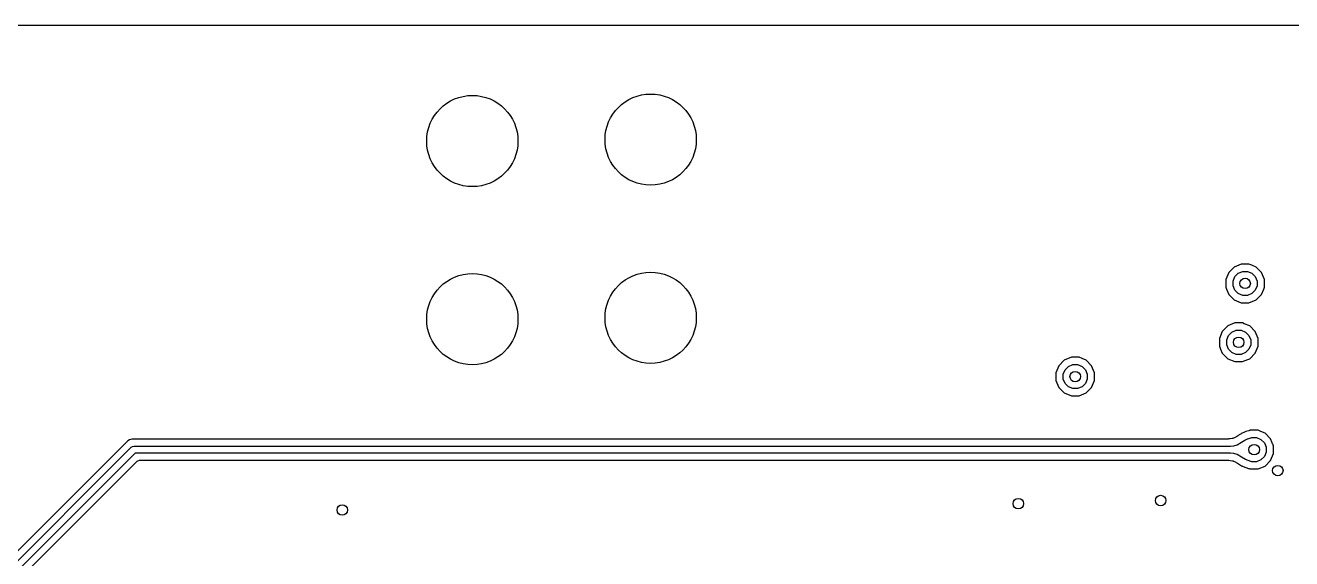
# Model space of a CAD drawing. Extents: x 114.9 to 199.6, y -137.1 to -76.7.
# Drawn here: x 165.13 to 183.16, y -84.25 to -76.65 of the extents above; entities that cross this region are included whole.
import ezdxf

# ---------------------------------------------------------------- set-up
doc = ezdxf.new("R2010")
doc.units = 0
doc.layers.add('BLACK', color=7, linetype='CONTINUOUS')

msp = doc.modelspace()

# ---------------------------------------------------------------- linework, layer by layer
at = {"layer": 'BLACK', "linetype": 'CONTINUOUS'}
for p, q in [((115.67417, -76.6505), (198.78583, -76.6505)), ((182.446198, -80.0545), (182.34494, -80.096444)), ((182.4462, -80.0545), (182.446198, -80.0545)), ((182.5558, -80.0545), (182.4462, -80.0545)), ((182.555801, -80.0545), (182.5558, -80.0545)), ((182.597744, -80.071874), (182.555801, -80.0545)), ((182.657058, -80.096443), (182.597744, -80.071874)), ((182.267444, -80.17394), (182.2255, -80.275198)), ((182.34494, -80.096444), (182.267444, -80.17394)), ((182.329363, -80.295859), (182.355493, -80.232775)), ((182.355493, -80.232775), (182.403775, -80.184493)), ((182.403775, -80.184493), (182.466859, -80.158363)), ((182.466859, -80.158363), (182.535141, -80.158363)), ((182.535141, -80.158363), (182.598225, -80.184493)), ((182.598225, -80.184493), (182.646507, -80.232775)), ((182.646507, -80.232775), (182.672637, -80.295859)), ((182.657059, -80.096444), (182.657058, -80.096443)), ((182.657061, -80.096445), (182.657059, -80.096444)), ((182.734555, -80.173939), (182.657061, -80.096445)), ((182.734555, -80.17394), (182.734555, -80.173939)), ((182.734557, -80.173942), (182.734555, -80.17394)), ((182.7765, -80.2752), (182.734557, -80.173942)), ((182.2255, -80.275198), (182.2255, -80.384801)), ((182.2255, -80.384801), (182.23602, -80.410198)), ((182.23602, -80.410198), (182.267443, -80.486058)), ((182.329363, -80.364141), (182.329363, -80.295859)), ((182.355493, -80.427225), (182.329363, -80.364141)), ((182.403775, -80.475507), (182.355493, -80.427225)), ((182.646507, -80.427225), (182.598225, -80.475507)), ((182.672637, -80.364141), (182.646507, -80.427225)), ((182.672637, -80.295859), (182.672637, -80.364141)), ((182.734557, -80.486058), (182.76598, -80.410198)), ((182.76598, -80.410198), (182.7765, -80.3848)), ((182.7765, -80.3848), (182.7765, -80.2752)), ((182.267443, -80.486058), (182.267444, -80.486059)), ((182.267444, -80.486059), (182.267445, -80.486061)), ((182.267445, -80.486061), (182.344939, -80.563555)), ((182.344939, -80.563555), (182.34494, -80.563555)), ((182.34494, -80.563555), (182.344942, -80.563557)), ((182.344942, -80.563557), (182.4462, -80.6055)), ((182.466859, -80.501637), (182.403775, -80.475507)), ((182.4462, -80.6055), (182.446202, -80.6055)), ((182.446202, -80.6055), (182.555798, -80.6055)), ((182.535141, -80.501637), (182.466859, -80.501637)), ((182.598225, -80.475507), (182.535141, -80.501637)), ((182.555798, -80.6055), (182.5558, -80.6055)), ((182.5558, -80.6055), (182.657058, -80.563557)), ((182.657058, -80.563557), (182.65706, -80.563555)), ((182.65706, -80.563555), (182.657061, -80.563555)), ((182.657061, -80.563555), (182.734555, -80.486061)), ((182.734555, -80.48606), (182.734557, -80.486058)), ((182.734555, -80.486061), (182.734555, -80.48606)), ((182.25394, -80.936444), (182.176444, -81.01394)), ((182.355198, -80.8945), (182.25394, -80.936444)), ((182.3552, -80.8945), (182.355198, -80.8945)), ((182.4648, -80.8945), (182.3552, -80.8945)), ((182.464801, -80.8945), (182.4648, -80.8945)), ((182.488942, -80.9045), (182.464801, -80.8945)), ((182.566058, -80.936443), (182.488942, -80.9045)), ((182.566059, -80.936444), (182.566058, -80.936443)), ((182.566061, -80.936445), (182.566059, -80.936444)), ((182.643555, -81.013939), (182.566061, -80.936445)), ((182.176444, -81.01394), (182.1345, -81.115198)), ((182.1345, -81.115198), (182.1345, -81.224801)), ((182.238363, -81.135859), (182.264493, -81.072775)), ((182.238363, -81.204141), (182.238363, -81.135859)), ((182.264493, -81.072775), (182.312775, -81.024493)), ((182.312775, -81.024493), (182.375859, -80.998363)), ((182.375859, -80.998363), (182.444141, -80.998363)), ((182.444141, -80.998363), (182.507225, -81.024493)), ((182.507225, -81.024493), (182.555507, -81.072775)), ((182.555507, -81.072775), (182.581637, -81.135859)), ((182.581637, -81.135859), (182.581637, -81.204141)), ((182.643555, -81.01394), (182.643555, -81.013939)), ((182.643557, -81.013942), (182.643555, -81.01394)), ((182.6855, -81.1152), (182.643557, -81.013942)), ((182.6855, -81.125198), (182.6855, -81.1152)), ((182.6855, -81.2248), (182.6855, -81.125198)), ((182.1345, -81.224801), (182.151874, -81.266744)), ((182.151874, -81.266744), (182.176443, -81.326058)), ((182.176443, -81.326058), (182.176444, -81.326059)), ((182.176444, -81.326059), (182.176445, -81.326061)), ((182.176445, -81.326061), (182.253939, -81.403555)), ((182.264493, -81.267225), (182.238363, -81.204141)), ((182.312775, -81.315507), (182.264493, -81.267225)), ((182.375859, -81.341637), (182.312775, -81.315507)), ((182.444141, -81.341637), (182.375859, -81.341637)), ((182.507225, -81.315507), (182.444141, -81.341637)), ((182.555507, -81.267225), (182.507225, -81.315507)), ((182.581637, -81.204141), (182.555507, -81.267225)), ((182.566061, -81.403555), (182.643555, -81.326061)), ((182.643555, -81.32606), (182.643557, -81.326058)), ((182.643555, -81.326061), (182.643555, -81.32606)), ((182.643557, -81.326058), (182.6855, -81.2248)), ((179.847444, -81.50294), (179.8055, -81.604198)), ((179.92494, -81.425444), (179.847444, -81.50294)), ((180.026198, -81.3835), (179.92494, -81.425444)), ((179.935493, -81.561775), (179.983775, -81.513493)), ((179.983775, -81.513493), (180.046859, -81.487363)), ((180.0262, -81.3835), (180.026198, -81.3835)), ((180.1358, -81.3835), (180.0262, -81.3835)), ((180.046859, -81.487363), (180.115141, -81.487363)), ((180.115141, -81.487363), (180.178225, -81.513493)), ((180.135801, -81.3835), (180.1358, -81.3835)), ((180.177744, -81.400874), (180.135801, -81.3835)), ((180.237058, -81.425443), (180.177744, -81.400874)), ((180.178225, -81.513493), (180.226507, -81.561775)), ((180.237059, -81.425444), (180.237058, -81.425443)), ((180.237061, -81.425445), (180.237059, -81.425444)), ((180.314555, -81.502939), (180.237061, -81.425445)), ((180.314555, -81.50294), (180.314555, -81.502939)), ((180.314557, -81.502942), (180.314555, -81.50294)), ((180.3565, -81.6042), (180.314557, -81.502942)), ((182.253939, -81.403555), (182.25394, -81.403555)), ((182.25394, -81.403555), (182.253942, -81.403557)), ((182.253942, -81.403557), (182.3552, -81.4455)), ((182.3552, -81.4455), (182.355202, -81.4455)), ((182.355202, -81.4455), (182.464798, -81.4455)), ((182.464798, -81.4455), (182.4648, -81.4455)), ((182.4648, -81.4455), (182.537955, -81.415198)), ((182.537955, -81.415198), (182.566058, -81.403557)), ((182.566058, -81.403557), (182.56606, -81.403555)), ((182.56606, -81.403555), (182.566061, -81.403555)), ((179.8055, -81.604198), (179.8055, -81.6042)), ((179.8055, -81.6042), (179.8055, -81.7138)), ((179.8055, -81.7138), (179.847443, -81.815058)), ((179.909363, -81.624859), (179.935493, -81.561775)), ((179.909363, -81.693141), (179.909363, -81.624859)), ((179.935493, -81.756225), (179.909363, -81.693141)), ((180.226507, -81.561775), (180.252637, -81.624859)), ((180.252637, -81.693141), (180.226507, -81.756225)), ((180.252637, -81.624859), (180.252637, -81.693141)), ((180.314557, -81.815058), (180.3565, -81.7138)), ((180.3565, -81.7138), (180.3565, -81.6042)), ((179.847443, -81.815058), (179.847444, -81.815059)), ((179.847444, -81.815059), (179.847445, -81.815061)), ((179.847445, -81.815061), (179.924939, -81.892555)), ((179.924939, -81.892555), (179.92494, -81.892555)), ((179.92494, -81.892555), (179.924942, -81.892557)), ((179.924942, -81.892557), (180.0262, -81.9345)), ((179.983775, -81.804507), (179.935493, -81.756225)), ((180.046859, -81.830637), (179.983775, -81.804507)), ((180.115141, -81.830637), (180.046859, -81.830637)), ((180.178225, -81.804507), (180.115141, -81.830637)), ((180.1358, -81.9345), (180.237058, -81.892557)), ((180.226507, -81.756225), (180.178225, -81.804507)), ((180.237058, -81.892557), (180.23706, -81.892555)), ((180.23706, -81.892555), (180.237061, -81.892555)), ((180.237061, -81.892555), (180.314555, -81.815061)), ((180.314555, -81.81506), (180.314557, -81.815058)), ((180.314555, -81.815061), (180.314555, -81.81506)), ((180.0262, -81.9345), (180.026202, -81.9345)), ((180.026202, -81.9345), (180.135798, -81.9345)), ((180.135798, -81.9345), (180.1358, -81.9345)), ((182.555512, -82.430078), (182.510964, -82.442465)), ((182.557881, -82.429665), (182.555512, -82.430078)), ((182.570354, -82.426506), (182.557849, -82.429485)), ((182.557849, -82.429485), (182.557881, -82.429665)), ((182.575199, -82.4245), (182.570354, -82.426506)), ((182.5752, -82.4245), (182.575199, -82.4245)), ((182.6848, -82.4245), (182.5752, -82.4245)), ((182.684801, -82.4245), (182.6848, -82.4245)), ((182.726744, -82.441874), (182.684801, -82.4245)), ((166.584745, -82.572415), (156.502414, -92.654745)), ((166.584746, -82.572414), (166.584745, -82.572415)), ((166.608432, -82.562603), (166.584746, -82.572414)), ((166.640062, -82.5495), (166.608432, -82.562603)), ((182.258525, -82.5495), (166.640062, -82.5495)), ((182.270846, -82.547926), (182.258525, -82.5495)), ((182.286038, -82.543979), (182.270846, -82.547926)), ((182.318977, -82.541434), (182.286038, -82.543979)), ((182.328354, -82.539782), (182.318977, -82.541434)), ((182.337384, -82.537266), (182.328354, -82.539782)), ((182.349447, -82.532078), (182.337384, -82.537266)), ((182.392562, -82.506202), (182.349447, -82.532078)), ((182.385825, -82.633288), (182.450097, -82.594715)), ((182.394587, -82.504918), (182.392562, -82.506202)), ((182.436044, -82.477191), (182.394587, -82.504918)), ((182.442909, -82.472969), (182.436044, -82.477191)), ((182.444439, -82.472107), (182.442909, -82.472969)), ((182.451588, -82.46843), (182.444439, -82.472107)), ((182.450097, -82.594715), (182.494705, -82.56488)), ((182.492778, -82.449188), (182.451588, -82.46843)), ((182.500844, -82.44582), (182.492778, -82.449188)), ((182.494705, -82.56488), (182.49624, -82.564015)), ((182.49624, -82.564015), (182.537423, -82.544776)), ((182.502657, -82.445149), (182.500844, -82.44582)), ((182.510964, -82.442465), (182.502657, -82.445149)), ((182.537423, -82.544776), (182.53923, -82.544108)), ((182.53923, -82.544108), (182.583778, -82.531722)), ((182.583778, -82.531722), (182.586845, -82.532096)), ((182.586845, -82.532096), (182.595859, -82.528363)), ((182.595859, -82.528363), (182.664141, -82.528363)), ((182.664141, -82.528363), (182.727225, -82.554493)), ((182.786058, -82.466443), (182.726744, -82.441874)), ((182.727225, -82.554493), (182.775507, -82.602775)), ((182.775507, -82.602775), (182.801637, -82.665859)), ((182.786059, -82.466444), (182.786058, -82.466443)), ((182.786061, -82.466445), (182.786059, -82.466444)), ((182.863555, -82.543939), (182.786061, -82.466445)), ((182.863555, -82.54394), (182.863555, -82.543939)), ((182.863557, -82.543942), (182.863555, -82.54394)), ((182.88726, -82.601165), (182.863557, -82.543942)), ((182.893073, -82.615198), (182.88726, -82.601165)), ((182.898842, -82.629125), (182.893073, -82.615198)), ((156.594645, -92.704645), (166.634645, -82.664645)), ((166.69071, -82.75), (156.68, -92.76071)), ((166.634645, -82.664645), (166.650866, -82.653806)), ((166.650866, -82.653806), (166.67, -82.65)), ((166.67, -82.65), (182.292349, -82.65)), ((182.292497, -82.75), (166.69071, -82.75)), ((182.292349, -82.65), (182.294161, -82.649166)), ((182.294152, -82.750842), (182.292497, -82.75)), ((182.342644, -82.754627), (182.294152, -82.750842)), ((182.294161, -82.649166), (182.342142, -82.645461)), ((182.342142, -82.645461), (182.385825, -82.633288)), ((182.386588, -82.767021), (182.342644, -82.754627)), ((182.450096, -82.805284), (182.386588, -82.767021)), ((182.775507, -82.797225), (182.727225, -82.845507)), ((182.801637, -82.734141), (182.775507, -82.797225)), ((182.801637, -82.665859), (182.801637, -82.734141)), ((182.863557, -82.856058), (182.9055, -82.7548)), ((182.903003, -82.639172), (182.898842, -82.629125)), ((182.9055, -82.6452), (182.903003, -82.639172)), ((182.9055, -82.7548), (182.9055, -82.6452)), ((165.487641, -84.095198), (166.717987, -82.864852)), ((166.717987, -82.864852), (166.752635, -82.8505)), ((166.752635, -82.8505), (182.259557, -82.8505)), ((182.259557, -82.8505), (182.26648, -82.850991)), ((182.26648, -82.850991), (182.269693, -82.851449)), ((182.269693, -82.851449), (182.285942, -82.856022)), ((182.285942, -82.856022), (182.32079, -82.858741)), ((182.32079, -82.858741), (182.322321, -82.85896)), ((182.322321, -82.85896), (182.322832, -82.859262)), ((182.322832, -82.859262), (182.328687, -82.860306)), ((182.328687, -82.860306), (182.337957, -82.86292)), ((182.337957, -82.86292), (182.349932, -82.868104)), ((182.349932, -82.868104), (182.393799, -82.894534)), ((182.393799, -82.894534), (182.394929, -82.895237)), ((182.394929, -82.895237), (182.421752, -82.912457)), ((182.421752, -82.912457), (182.449163, -82.930055)), ((182.449163, -82.930055), (182.449173, -82.930061)), ((182.449173, -82.930061), (182.449181, -82.930066)), ((182.449181, -82.930066), (182.449192, -82.930072)), ((182.449192, -82.930072), (182.449202, -82.930078)), ((182.449202, -82.930078), (182.452705, -82.932031)), ((182.506176, -82.841286), (182.450096, -82.805284)), ((182.452705, -82.932031), (182.460605, -82.936436)), ((182.460605, -82.936436), (182.463217, -82.937687)), ((182.463217, -82.937687), (182.475348, -82.942597)), ((182.475348, -82.942597), (182.549893, -82.96751)), ((182.508788, -82.842537), (182.506176, -82.841286)), ((182.583336, -82.867451), (182.508788, -82.842537)), ((182.549893, -82.96751), (182.556012, -82.969351)), ((182.556012, -82.969351), (182.557377, -82.969717)), ((182.557377, -82.969717), (182.557378, -82.969717)), ((182.557378, -82.969717), (182.557389, -82.96972)), ((182.557389, -82.96972), (182.557399, -82.96972)), ((182.557399, -82.96972), (182.557476, -82.969732)), ((182.557476, -82.969732), (182.558693, -82.970069)), ((182.558693, -82.970069), (182.560068, -82.970438)), ((182.560068, -82.970438), (182.560064, -82.97045)), ((182.560064, -82.97045), (182.568983, -82.972924)), ((182.568983, -82.972924), (182.5752, -82.9755)), ((182.5752, -82.9755), (182.575202, -82.9755)), ((182.575202, -82.9755), (182.684798, -82.9755)), ((182.584698, -82.867816), (182.583336, -82.867451)), ((182.586018, -82.86756), (182.584698, -82.867816)), ((182.595859, -82.871637), (182.586018, -82.86756)), ((182.664141, -82.871637), (182.595859, -82.871637)), ((182.727225, -82.845507), (182.664141, -82.871637)), ((182.684798, -82.9755), (182.6848, -82.9755)), ((182.6848, -82.9755), (182.786058, -82.933557)), ((182.786058, -82.933557), (182.78606, -82.933555)), ((182.78606, -82.933555), (182.786061, -82.933555)), ((182.786061, -82.933555), (182.863555, -82.856061)), ((182.863555, -82.85606), (182.863557, -82.856058)), ((182.863555, -82.856061), (182.863555, -82.85606)), ((156.794852, -92.787987), (165.487641, -84.095198))]:
    msp.add_line(p, q, dxfattribs=at)
at = {"layer": 'BLACK'}
for centre, radius in [((171.493, -78.3), 0.65), ((174.033, -78.28), 0.65), ((171.493, -80.84), 0.65), ((174.033, -80.82), 0.65), ((182.501, -80.33), 0.075), ((182.41, -81.17), 0.075), ((180.081, -81.659), 0.075), ((182.63, -82.7), 0.075), ((182.966336, -82.998966), 0.075), ((169.64, -83.56), 0.075), ((179.27, -83.47), 0.075), ((181.298, -83.426), 0.075)]:
    msp.add_circle(centre, radius, dxfattribs=at)
at = {"layer": 'WHITE'}
for centre, radius in [((171.493, -78.3), 0.65), ((174.033, -78.28), 0.65), ((171.493, -80.84), 0.65), ((174.033, -80.82), 0.65), ((182.501, -80.33), 0.075), ((182.41, -81.17), 0.075), ((180.081, -81.659), 0.075), ((182.63, -82.7), 0.075), ((182.966336, -82.998966), 0.075), ((169.64, -83.56), 0.075), ((179.27, -83.47), 0.075), ((181.298, -83.426), 0.075)]:
    msp.add_circle(centre, radius, dxfattribs=at)

doc.saveas('drawing.dxf')
